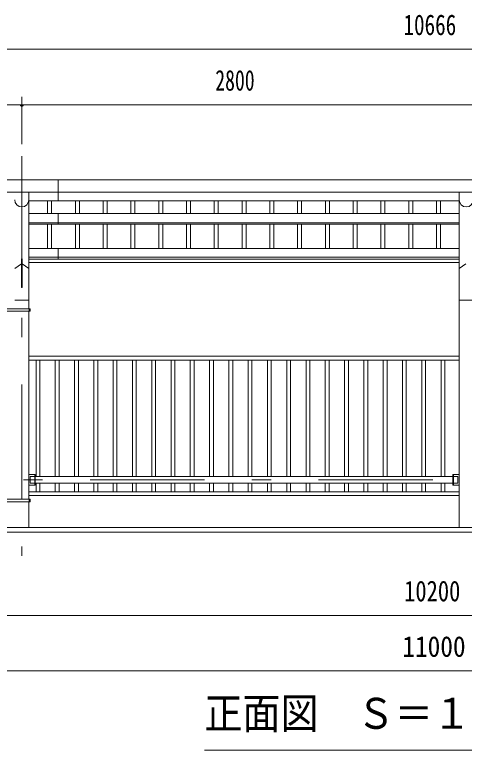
# Model space of a CAD drawing. Units: millimetres, scale not verified, with parts at other scales. Extents: x -26656 to 26658, y -10500 to 10500.
# Drawn here: x 1191 to 4023, y 420 to 5056 of the extents above; entities that cross this region are included whole.
import ezdxf
from ezdxf.enums import TextEntityAlignment as Align

# ---------------------------------------------------------------- set-up
doc = ezdxf.new("R2010")
doc.units = ezdxf.units.MM
doc.header["$LTSCALE"] = 60
doc.linetypes.add('USER3', pattern=[24, 12, -5, 2, -5])
for name, color, linetype, lineweight in [('0-2_1-05BOLD', 7, 'Continuous', 18), ('0-3_1-25CENTER', 3, 'USER3', 18), ('0-4_1-45THIN', 4, 'Continuous', 18), ('0-5_1-55DIM', 3, 'Continuous', 18)]:
    doc.layers.add(name, color=color, linetype=linetype, lineweight=lineweight)
doc.styles.add('ＭＳ ゴシック', font='')
doc.styles.get('ＭＳ ゴシック').set_extended_font_data('MS Gothic')

msp = doc.modelspace()

# ---------------------------------------------------------------- linework, layer by layer
at = {"layer": '0-2_1-05BOLD'}
for p, q in [((9218.91, 4014.67), (-1447.09, 4014.67)), ((1465.92, 4014.67), (1465.92, 3882.27)), ((-1447.09, 3937.52), (9218.91, 3937.52)), ((1280.46, 3937.52), (1280.46, 3202.67)), ((3991.36, 3937.52), (3991.36, 1824.67)), ((3991.36, 3882.27), (1280.46, 3882.27)), ((1280.46, 3802.96), (3991.36, 3802.96)), ((1465.92, 3802.96), (1465.92, 3737.03)), ((1280.46, 3745.26), (3991.36, 3745.26)), ((1280.46, 3737.03), (3991.36, 3737.03)), ((3991.36, 3582.44), (1280.46, 3582.44)), ((1465.92, 3582.44), (1465.92, 3515.47)), ((3991.36, 3527.34), (1280.46, 3527.34)), ((1233.66, 3485.19), (1191.36, 3457.25)), ((1233.66, 3517.89), (1238.16, 3517.89)), ((1238.16, 3517.89), (1238.16, 3337.25)), ((1280.46, 3457.25), (1238.16, 3485.19)), ((3991.36, 3515.47), (1280.46, 3515.47)), ((3991.36, 3494.67), (1280.46, 3494.67)), ((3991.36, 3457.25), (4033.66, 3485.19)), ((1191.36, 3256.67), (1280.46, 3256.67)), ((4080.46, 3256.67), (3991.36, 3256.67)), ((1282.06, 3202.67), (1282.06, 3186.67)), ((1288.16, 3202.67), (1288.16, 3186.67)), ((1288.16, 3186.67), (1082.71, 3186.67)), ((1280.46, 3186.67), (1280.46, 2002.67)), ((1288.16, 3194.67), (1282.06, 3194.67)), ((3991.36, 2904.67), (1280.46, 2904.67)), ((3991.36, 2879.67), (1280.46, 2879.67)), ((1320.46, 2157.67), (1280.46, 2157.67)), ((1288.41, 2146.02), (1288.41, 2103.32)), ((1317.26, 2146.02), (1288.41, 2146.02)), ((1317.26, 2157.67), (1317.26, 2091.67)), ((1320.46, 2157.67), (1320.46, 2091.67)), ((1320.46, 2146.02), (3951.36, 2146.02)), ((3951.36, 2157.67), (3951.36, 2091.67)), ((3951.36, 2157.67), (3991.36, 2157.67)), ((3954.56, 2157.67), (3954.56, 2091.67)), ((3954.56, 2146.02), (3983.41, 2146.02)), ((3983.41, 2146.02), (3983.41, 2103.32)), ((1320.46, 2091.67), (1280.46, 2091.67)), ((1317.26, 2103.32), (1288.41, 2103.32)), ((1320.46, 2103.32), (3951.36, 2103.32)), ((3951.36, 2091.67), (3991.36, 2091.67)), ((3954.56, 2103.32), (3983.41, 2103.32)), ((3991.36, 2049.67), (1280.46, 2049.67)), ((3991.36, 2024.67), (1280.46, 2024.67)), ((1282.06, 2002.67), (1282.06, 1986.67)), ((1288.16, 1994.67), (1282.06, 1994.67)), ((1288.16, 2002.67), (1288.16, 1986.67)), ((1288.16, 1986.67), (1082.71, 1986.67)), ((1280.46, 1986.67), (1280.46, 1824.67)), ((9535.91, 1794.67), (-1764.09, 1794.67))]:
    msp.add_line(p, q, dxfattribs=at)
for points in [[(1233.66, 3517.89), (1233.66, 3337.25), (1238.16, 3337.25)], [(1288.16, 3202.67), (1082.71, 3202.67), (1082.71, 3186.67)], [(1288.16, 2002.67), (1082.71, 2002.67), (1082.71, 1986.67)], [(9385.91, 1824.67), (-1614.09, 1824.67), (-1614.09, 1794.67)]]:
    msp.add_lwpolyline(points, dxfattribs=at)
for centre in [(1235.91, 3889.22), (4035.91, 3889.22)]:
    msp.add_arc(centre, 44.55, 180, 0, dxfattribs=at)
at = {"layer": '0-3_1-25CENTER'}
for p, q in [((1235.91, 4164.67), (1235.91, 1644.67)), ((-1214.09, 2124.67), (8985.91, 2124.67))]:
    msp.add_line(p, q, dxfattribs=at)
at = {"layer": '0-4_1-45THIN'}
for p, q in [((1398.41, 3882.27), (1398.41, 3802.96)), ((1423.42, 3882.27), (1423.42, 3802.96)), ((1573.41, 3882.27), (1573.41, 3802.96)), ((1598.41, 3882.27), (1598.41, 3802.96)), ((1748.41, 3882.27), (1748.41, 3802.96)), ((1773.41, 3882.27), (1773.41, 3802.96)), ((1923.41, 3882.27), (1923.41, 3802.96)), ((1948.41, 3882.27), (1948.41, 3802.96)), ((2098.41, 3882.27), (2098.41, 3802.96)), ((2123.41, 3882.27), (2123.41, 3802.96)), ((2273.41, 3882.27), (2273.41, 3802.96)), ((2298.41, 3882.27), (2298.41, 3802.96)), ((2448.41, 3882.27), (2448.41, 3802.96)), ((2473.41, 3882.27), (2473.41, 3802.96)), ((2623.41, 3882.27), (2623.41, 3802.96)), ((2648.41, 3882.27), (2648.41, 3802.96)), ((2798.41, 3882.27), (2798.41, 3802.96)), ((2823.41, 3882.27), (2823.41, 3802.96)), ((2973.41, 3882.27), (2973.41, 3802.96)), ((2998.41, 3882.27), (2998.41, 3802.96)), ((3148.41, 3882.27), (3148.41, 3802.96)), ((3173.41, 3882.27), (3173.41, 3802.96)), ((3323.41, 3882.27), (3323.41, 3802.96)), ((3348.41, 3882.27), (3348.41, 3802.96)), ((3498.41, 3882.27), (3498.41, 3802.96)), ((3523.41, 3882.27), (3523.41, 3802.96)), ((3673.41, 3882.27), (3673.41, 3802.96)), ((3698.41, 3882.27), (3698.41, 3802.96)), ((3848.41, 3882.27), (3848.41, 3802.96)), ((3873.41, 3882.27), (3873.41, 3802.96)), ((1398.41, 3737.03), (1398.41, 3582.44)), ((1423.42, 3737.03), (1423.42, 3582.44)), ((1573.41, 3737.03), (1573.41, 3582.44)), ((1598.41, 3737.03), (1598.41, 3582.44)), ((1748.41, 3737.03), (1748.41, 3582.44)), ((1773.41, 3737.03), (1773.41, 3582.44)), ((1923.41, 3737.03), (1923.41, 3582.44)), ((1948.41, 3737.03), (1948.41, 3582.44)), ((2098.41, 3737.03), (2098.41, 3582.44)), ((2123.41, 3737.03), (2123.41, 3582.44)), ((2273.41, 3737.03), (2273.41, 3582.44)), ((2298.41, 3737.03), (2298.41, 3582.44)), ((2448.41, 3737.03), (2448.41, 3582.44)), ((2473.41, 3737.03), (2473.41, 3582.44)), ((2623.41, 3737.03), (2623.41, 3582.44)), ((2648.41, 3737.03), (2648.41, 3582.44)), ((2798.41, 3737.03), (2798.41, 3582.44)), ((2823.41, 3737.03), (2823.41, 3582.44)), ((2973.41, 3737.03), (2973.41, 3582.44)), ((2998.41, 3737.03), (2998.41, 3582.44)), ((3148.41, 3737.03), (3148.41, 3582.44)), ((3173.41, 3737.03), (3173.41, 3582.44)), ((3323.41, 3737.03), (3323.41, 3582.44)), ((3348.41, 3737.03), (3348.41, 3582.44)), ((3498.41, 3737.03), (3498.41, 3582.44)), ((3523.41, 3737.03), (3523.41, 3582.44)), ((3673.41, 3737.03), (3673.41, 3582.44)), ((3698.41, 3737.03), (3698.41, 3582.44)), ((3848.41, 3737.03), (3848.41, 3582.44)), ((3873.41, 3737.03), (3873.41, 3582.44)), ((1325.41, 2879.67), (1325.41, 2146.02)), ((1349.41, 2879.67), (1349.41, 2146.02)), ((1446.91, 2879.67), (1446.91, 2146.02)), ((1470.91, 2879.67), (1470.91, 2146.02)), ((1568.41, 2879.67), (1568.41, 2146.02)), ((1592.41, 2879.67), (1592.41, 2146.02)), ((1689.91, 2879.67), (1689.91, 2146.02)), ((1713.91, 2879.67), (1713.91, 2146.02)), ((1811.41, 2879.67), (1811.41, 2146.02)), ((1835.41, 2879.67), (1835.41, 2146.02)), ((1932.91, 2879.67), (1932.91, 2146.02)), ((1956.91, 2879.67), (1956.91, 2146.02)), ((2054.41, 2879.67), (2054.41, 2146.02)), ((2078.41, 2879.67), (2078.41, 2146.02)), ((2175.91, 2879.67), (2175.91, 2146.02)), ((2199.91, 2879.67), (2199.91, 2146.02)), ((2297.41, 2879.67), (2297.41, 2146.02)), ((2321.41, 2879.67), (2321.41, 2146.02)), ((2418.91, 2879.67), (2418.91, 2146.02)), ((2442.91, 2879.67), (2442.91, 2146.02)), ((2540.41, 2879.67), (2540.41, 2146.02)), ((2564.41, 2879.67), (2564.41, 2146.02)), ((2661.91, 2879.67), (2661.91, 2146.02)), ((2685.91, 2879.67), (2685.91, 2146.02)), ((2783.41, 2879.67), (2783.41, 2146.02)), ((2807.41, 2879.67), (2807.41, 2146.02)), ((2904.91, 2879.67), (2904.91, 2146.02)), ((2928.91, 2879.67), (2928.91, 2146.02)), ((3026.41, 2879.67), (3026.41, 2146.02)), ((3050.41, 2879.67), (3050.41, 2146.02)), ((3147.91, 2879.67), (3147.91, 2146.02)), ((3171.91, 2879.67), (3171.91, 2146.02)), ((3269.41, 2879.67), (3269.41, 2146.02)), ((3293.41, 2879.67), (3293.41, 2146.02)), ((3390.91, 2879.67), (3390.91, 2146.02)), ((3414.91, 2879.67), (3414.91, 2146.02)), ((3512.41, 2879.67), (3512.41, 2146.02)), ((3536.41, 2879.67), (3536.41, 2146.02)), ((3633.91, 2879.67), (3633.91, 2146.02)), ((3657.91, 2879.67), (3657.91, 2146.02)), ((3755.41, 2879.67), (3755.41, 2146.02)), ((3779.41, 2879.67), (3779.41, 2146.02)), ((3876.91, 2879.67), (3876.91, 2146.02)), ((3900.91, 2879.67), (3900.91, 2146.02)), ((1325.41, 2103.32), (1325.41, 2049.67)), ((1349.41, 2103.32), (1349.41, 2049.67)), ((1446.91, 2103.32), (1446.91, 2049.67)), ((1470.91, 2103.32), (1470.91, 2049.67)), ((1568.41, 2103.32), (1568.41, 2049.67)), ((1592.41, 2103.32), (1592.41, 2049.67)), ((1689.91, 2103.32), (1689.91, 2049.67)), ((1713.91, 2103.32), (1713.91, 2049.67)), ((1811.41, 2103.32), (1811.41, 2049.67)), ((1835.41, 2103.32), (1835.41, 2049.67)), ((1932.91, 2103.32), (1932.91, 2049.67)), ((1956.91, 2103.32), (1956.91, 2049.67)), ((2054.41, 2103.32), (2054.41, 2049.67)), ((2078.41, 2103.32), (2078.41, 2049.67)), ((2175.91, 2103.32), (2175.91, 2049.67)), ((2199.91, 2103.32), (2199.91, 2049.67)), ((2297.41, 2103.32), (2297.41, 2049.67)), ((2321.41, 2103.32), (2321.41, 2049.67)), ((2418.91, 2103.32), (2418.91, 2049.67)), ((2442.91, 2103.32), (2442.91, 2049.67)), ((2540.41, 2103.32), (2540.41, 2049.67)), ((2564.41, 2103.32), (2564.41, 2049.67)), ((2661.91, 2103.32), (2661.91, 2049.67)), ((2685.91, 2103.32), (2685.91, 2049.67)), ((2783.41, 2103.32), (2783.41, 2049.67)), ((2807.41, 2103.32), (2807.41, 2049.67)), ((2904.91, 2103.32), (2904.91, 2049.67)), ((2928.91, 2103.32), (2928.91, 2049.67)), ((3026.41, 2103.32), (3026.41, 2049.67)), ((3050.41, 2103.32), (3050.41, 2049.67)), ((3147.91, 2103.32), (3147.91, 2049.67)), ((3171.91, 2103.32), (3171.91, 2049.67)), ((3269.41, 2103.32), (3269.41, 2049.67)), ((3293.41, 2103.32), (3293.41, 2049.67)), ((3390.91, 2103.32), (3390.91, 2049.67)), ((3414.91, 2103.32), (3414.91, 2049.67)), ((3512.41, 2103.32), (3512.41, 2049.67)), ((3536.41, 2103.32), (3536.41, 2049.67)), ((3633.91, 2103.32), (3633.91, 2049.67)), ((3657.91, 2103.32), (3657.91, 2049.67)), ((3755.41, 2103.32), (3755.41, 2049.67)), ((3779.41, 2103.32), (3779.41, 2049.67)), ((3876.91, 2103.32), (3876.91, 2049.67)), ((3900.91, 2103.32), (3900.91, 2049.67))]:
    msp.add_line(p, q, dxfattribs=at)
at = {"layer": '0-5_1-55DIM'}
for p, q in [((-1447.09, 4838.67), (9218.91, 4838.67)), ((1235.91, 4239.67), (1235.91, 4538.67)), ((-1839.59, 4488.67), (9611.41, 4488.67)), ((1245.91, 4488.67), (1225.91, 4488.67)), ((-1614.09, 1269.67), (9385.91, 1269.67)), ((-1614.09, 919.67), (9385.91, 919.67)), ((2385.91, 419.67), (5385.91, 419.67))]:
    msp.add_line(p, q, dxfattribs=at)
msp.add_arc((1235.91, 4488.67), 10, 180, 0, dxfattribs=at)

# ---------------------------------------------------------------- texts
at = {"layer": '0-5_1-55DIM', "color": 7, "style": 'ＭＳ ゴシック'}
for s, height, width, p in [('10666', 130.2, 0.75, (3640.28, 4888.67)), ('2800', 130.2, 0.7, (2454.64, 4538.67)), ('10200', 130.2, 0.8, (3644.18, 1319.67)), ('11000', 130.2, 0.9, (3632.87, 969.67)), ('正面図\u3000Ｓ＝１／５０', 195.4, 0.9, (2385.91, 496.31))]:
    msp.add_text(s, height=height, dxfattribs=dict(at, width=width)).set_placement(p, align=Align.BOTTOM_LEFT)

doc.saveas('drawing.dxf')
